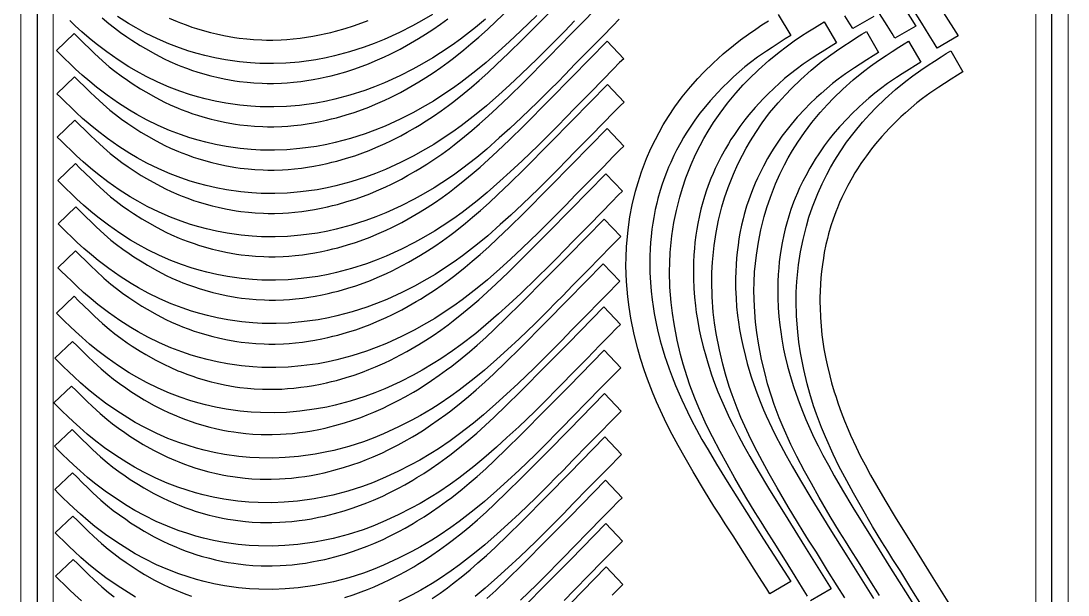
# Model space of a CAD drawing. Header units: millimetres. Extents: x -10628 to 24720, y -21829 to 4032.
# Drawn here: x 13649 to 14949, y -15773 to -15061 of the extents above; entities that cross this region are included whole.
import ezdxf
from ezdxf.enums import TextEntityAlignment as Align
from ezdxf.lldxf.tags import DXFTag

# ---------------------------------------------------------------- set-up
doc = ezdxf.new("R2010")
doc.units = ezdxf.units.MM
doc.layers.add('layer khung van cnc', color=7, linetype='Continuous', lineweight=25, true_color=0xfbf59b)
doc.layers.add('layer mau', color=7, linetype='Continuous')
doc.styles.add('Text Dim', font='arial.ttf')
tags = doc.linetypes.add('KVVIENMAY', pattern='A,46.311228,-10.280676,["KV VIỀN MÁY",Text Dim,S=10.028098,R=0,X=0,Y=-4.346144],-100.988212', length=157.580116).pattern_tags.tags
tags[6] = DXFTag(74, 10)

# ---------------------------------------------------------------- blocks, each defined once
blk = doc.blocks.new('khung van cnc')
at = {"lineweight": 5}
blk.add_lwpolyline([(-193, -99.4), (-193, 2370.6), (-223, 2400.6), (-1463, 2400.6), (-1493, 2370.6), (-1493, -99.4)], close=True, dxfattribs=at)
at = {"color": 1, "linetype": 'KVVIENMAY'}
blk.add_lwpolyline([(-511.9, -84.4), (-213, -84.4), (-213, 2370.6), (-228, 2385.6), (-1458, 2385.6), (-1473, 2370.6), (-1473, -84.4), (-1172.8, -84.4)], dxfattribs=at)
at = {"lineweight": 5}
blk.add_lwpolyline([(-513.5, -69.4), (-233, -69.4), (-233, 2370.6), (-1453, 2370.6), (-1453, -69.4), (-1173, -69.4)], dxfattribs=at)
at = {"layer": 'layer mau'}
for tag, p in [('ÁGF', (-518, -155.9)), ('TENFILE', (-518, -268.9)), ('TENFILE', (-518, -381.8)), ('TENFILE', (-518, -494.8))]:
    blk.add_attdef(tag, text='', height=30, dxfattribs=at).set_placement(p, align=Align.MIDDLE_CENTER)

msp = doc.modelspace()

# ---------------------------------------------------------------- linework, layer by layer
for points in [[(14726.786, -15014.506), (14760.051, -15067.621), (14734.056, -15082.629), (14730.474, -15076.551), (14724.314, -15066.809), (14714.958, -15051.917)], [(14779.163, -15026.545), (14812.428, -15079.659), (14786.433, -15094.667), (14782.851, -15088.589), (14776.691, -15078.847), (14767.335, -15063.955), (14755.332, -15044.675)], [(14391.756, -15059.058), (14383.721, -15067.322), (14371.424, -15079.895), (14355.478, -15096.067), (14336.862, -15114.82), (14324.646, -15127.604), (14315.775, -15136.53), (14306.208, -15146.259), (14290.451, -15162.016), (14270.648, -15180.91), (14256, -15194.408), (14242.912, -15206.285), (14227.44, -15219.992), (14214.856, -15230.399), (14196.164, -15244.793), (14185.877, -15252.221), (14171.381, -15262.069), (14162.121, -15267.946), (14148.237, -15276.11), (14137.265, -15282.086), (14120.949, -15290.342), (14102.044, -15298.991), (14089.521, -15304.113), (14077.319, -15308.633), (14058.996, -15314.533), (14040.335, -15319.481), (14029.845, -15321.793), (14017.14, -15324.162), (13996.429, -15326.998), (13980.066, -15328.339), (13964.722, -15328.887), (13947.599, -15328.716), (13936.065, -15328.134), (13922.345, -15326.896), (13904.928, -15324.459), (13891.748, -15321.951), (13879.447, -15319.085), (13869.898, -15316.541), (13859.687, -15313.5), (13848.012, -15309.584), (13834.592, -15304.455), (13820.538, -15298.358), (13805.866, -15291.161), (13793.969, -15284.669), (13784.67, -15279.194), (13771.096, -15270.53), (13757.056, -15260.736), (13743.988, -15250.757), (13735.395, -15243.739), (13726.093, -15235.698), (13717.933, -15228.242), (13711.315, -15221.964), (13704.321, -15215.17), (13698.883, -15209.812), (13694.154, -15205.124), (13716.107, -15184.294), (13721.742, -15189.827), (13728.306, -15196.266), (13735.556, -15203.361), (13741.557, -15209.134), (13751.433, -15218.255), (13759.774, -15225.363), (13766.76, -15230.878), (13774.353, -15236.53), (13782.13, -15241.957), (13788.305, -15246.174), (13798.402, -15252.62), (13805.078, -15256.647), (13817.567, -15263.716), (13828.322, -15269.172), (13835.305, -15272.485), (13845.096, -15276.728), (13849.077, -15278.303), (13856.124, -15281.011), (13863.389, -15283.615), (13869.112, -15285.462), (13876.067, -15287.604), (13886.377, -15290.407), (13893.726, -15292.231), (13902.808, -15294.187), (13909.423, -15295.407), (13916.254, -15296.511), (13921.856, -15297.343), (13931.432, -15298.445), (13939.836, -15299.126), (13950.233, -15299.661), (13956.135, -15299.769), (13964, -15299.77), (13974.091, -15299.465), (13981.272, -15298.957), (13988.998, -15298.309), (13997.852, -15297.301), (14005.437, -15296.226), (14013.258, -15294.949), (14021.887, -15293.289), (14029.521, -15291.674), (14035.703, -15290.198), (14041.809, -15288.661), (14053.776, -15285.233), (14063.905, -15282.058), (14074.148, -15278.405), (14082.041, -15275.374), (14090.262, -15271.996), (14101.832, -15266.845), (14108.931, -15263.461), (14121.319, -15257.165), (14129.062, -15252.946), (14139.207, -15247.126), (14144.217, -15244.086), (14152.764, -15238.781), (14161.792, -15232.828), (14171.342, -15226.236), (14180.502, -15219.602), (14186.929, -15214.746), (14199.741, -15204.611), (14208.721, -15197.156), (14218.494, -15188.715), (14229.094, -15179.22), (14240.103, -15169.006), (14255.029, -15154.747), (14272.786, -15137.279), (14304.701, -15105.138), (14332.286, -15077.124), (14376.171, -15032.382)], [(14289.415, -15054.536), (14269.612, -15073.43), (14254.964, -15086.928), (14241.876, -15098.805), (14226.404, -15112.512), (14213.82, -15122.919), (14195.129, -15137.313), (14184.841, -15144.741), (14170.345, -15154.589), (14161.085, -15160.466), (14147.201, -15168.63), (14136.23, -15174.606), (14119.913, -15182.862), (14101.009, -15191.511), (14088.485, -15196.633), (14076.283, -15201.153), (14057.96, -15207.053), (14039.299, -15212.001), (14028.809, -15214.313), (14016.104, -15216.682), (13995.393, -15219.518), (13979.03, -15220.859), (13963.686, -15221.407), (13946.564, -15221.236), (13935.029, -15220.654), (13921.309, -15219.416), (13903.892, -15216.979), (13890.712, -15214.471), (13878.411, -15211.605), (13868.862, -15209.061), (13858.651, -15206.02), (13846.976, -15202.103), (13833.556, -15196.975), (13819.502, -15190.878), (13804.83, -15183.681), (13792.933, -15177.189), (13783.634, -15171.714), (13770.06, -15163.05), (13756.02, -15153.256), (13742.952, -15143.277), (13734.359, -15136.259), (13725.057, -15128.218), (13716.897, -15120.762), (13710.279, -15114.484), (13703.285, -15107.69), (13697.847, -15102.332), (13693.118, -15097.644), (13715.071, -15076.814), (13720.706, -15082.347), (13727.27, -15088.786), (13734.521, -15095.881), (13740.521, -15101.654), (13750.397, -15110.775), (13758.738, -15117.883), (13765.724, -15123.398), (13773.317, -15129.05), (13781.095, -15134.477), (13787.269, -15138.694), (13797.366, -15145.14), (13804.042, -15149.167), (13816.531, -15156.236), (13827.286, -15161.692), (13834.269, -15165.005), (13844.06, -15169.248), (13848.041, -15170.823), (13855.088, -15173.531), (13862.353, -15176.135), (13868.076, -15177.982), (13875.031, -15180.124), (13885.341, -15182.927), (13892.69, -15184.751), (13901.772, -15186.707), (13908.387, -15187.927), (13915.218, -15189.031), (13920.821, -15189.863), (13930.397, -15190.965), (13938.8, -15191.646), (13949.197, -15192.181), (13955.099, -15192.289), (13962.965, -15192.29), (13973.056, -15191.985), (13980.236, -15191.477), (13987.962, -15190.829), (13996.817, -15189.821), (14004.401, -15188.746), (14012.222, -15187.469), (14020.852, -15185.809), (14028.485, -15184.194), (14034.667, -15182.718), (14040.773, -15181.181), (14052.74, -15177.753), (14062.869, -15174.578), (14073.112, -15170.925), (14081.005, -15167.894), (14089.226, -15164.516), (14100.796, -15159.365), (14107.895, -15155.981), (14120.283, -15149.685), (14128.026, -15145.466), (14138.171, -15139.646), (14143.181, -15136.606), (14151.728, -15131.301), (14160.756, -15125.348), (14170.306, -15118.756), (14179.466, -15112.122), (14185.893, -15107.266), (14198.705, -15097.131), (14207.685, -15089.676), (14217.458, -15081.235), (14228.058, -15071.74), (14239.067, -15061.526), (14253.993, -15047.267)], [(14336.344, -15061.08), (14324.128, -15073.864), (14315.258, -15082.79), (14305.69, -15092.519), (14289.933, -15108.276), (14270.13, -15127.17), (14255.482, -15140.668), (14242.394, -15152.545), (14226.922, -15166.252), (14214.338, -15176.659), (14195.646, -15191.053), (14185.359, -15198.481), (14170.863, -15208.329), (14161.603, -15214.206), (14147.719, -15222.37), (14136.748, -15228.346), (14120.431, -15236.602), (14101.527, -15245.251), (14089.003, -15250.373), (14076.801, -15254.893), (14058.478, -15260.793), (14039.817, -15265.741), (14029.327, -15268.053), (14016.622, -15270.422), (13995.911, -15273.258), (13979.548, -15274.599), (13964.204, -15275.147), (13947.081, -15274.976), (13935.547, -15274.394), (13921.827, -15273.156), (13904.41, -15270.719), (13891.23, -15268.211), (13878.929, -15265.345), (13869.38, -15262.801), (13859.169, -15259.76), (13847.494, -15255.843), (13834.074, -15250.715), (13820.02, -15244.618), (13805.348, -15237.421), (13793.451, -15230.929), (13784.152, -15225.454), (13770.578, -15216.79), (13756.538, -15206.996), (13743.47, -15197.017), (13734.877, -15189.999), (13725.575, -15181.958), (13717.415, -15174.502), (13710.797, -15168.224), (13703.803, -15161.43), (13698.365, -15156.072), (13693.636, -15151.384), (13715.589, -15130.554), (13721.224, -15136.087), (13727.788, -15142.526), (13735.039, -15149.621), (13741.039, -15155.394), (13750.915, -15164.515), (13759.256, -15171.623), (13766.242, -15177.138), (13773.835, -15182.79), (13781.612, -15188.217), (13787.787, -15192.434), (13797.884, -15198.88), (13804.56, -15202.907), (13817.049, -15209.976), (13827.804, -15215.432), (13834.787, -15218.745), (13844.578, -15222.988), (13848.559, -15224.563), (13855.606, -15227.271), (13862.871, -15229.875), (13868.594, -15231.722), (13875.549, -15233.864), (13885.859, -15236.667), (13893.208, -15238.491), (13902.29, -15240.447), (13908.905, -15241.667), (13915.736, -15242.771), (13921.338, -15243.603), (13930.914, -15244.705), (13939.318, -15245.386), (13949.715, -15245.921), (13955.617, -15246.029), (13963.483, -15246.03), (13973.574, -15245.725), (13980.754, -15245.217), (13988.48, -15244.569), (13997.335, -15243.561), (14004.919, -15242.486), (14012.74, -15241.209), (14021.369, -15239.549), (14029.003, -15237.934), (14035.185, -15236.458), (14041.291, -15234.921), (14053.258, -15231.493), (14063.387, -15228.318), (14073.63, -15224.665), (14081.523, -15221.634), (14089.744, -15218.256), (14101.314, -15213.105), (14108.413, -15209.721), (14120.801, -15203.425), (14128.544, -15199.206), (14138.689, -15193.386), (14143.699, -15190.346), (14152.246, -15185.041), (14161.274, -15179.088), (14170.824, -15172.496), (14179.984, -15165.862), (14186.411, -15161.006), (14199.223, -15150.871), (14208.203, -15143.416), (14217.976, -15134.975), (14228.576, -15125.48), (14239.585, -15115.266), (14254.511, -15101.007), (14272.268, -15083.539), (14304.183, -15051.398)], [(14160.049, -15052.986), (14146.165, -15061.15), (14135.194, -15067.126), (14118.878, -15075.382), (14099.973, -15084.031), (14087.449, -15089.153), (14075.247, -15093.673), (14056.925, -15099.573), (14038.263, -15104.521), (14027.773, -15106.833), (14015.068, -15109.202), (13994.358, -15112.038), (13977.994, -15113.379), (13962.65, -15113.927), (13945.528, -15113.756), (13933.993, -15113.174), (13920.273, -15111.936), (13902.856, -15109.499), (13889.676, -15106.991), (13877.375, -15104.125), (13867.827, -15101.581), (13857.615, -15098.54), (13845.94, -15094.623), (13832.52, -15089.495), (13818.466, -15083.398), (13803.794, -15076.201), (13791.897, -15069.709), (13782.599, -15064.234), (13769.024, -15055.57)], [(14589.262, -15053.129), (14604.638, -15079.196), (14597.982, -15083.446), (14590.236, -15088.398), (14581.696, -15093.873), (14574.723, -15098.426), (14563.62, -15106.004), (14554.822, -15112.539), (14547.881, -15118.11), (14540.67, -15124.242), (14533.637, -15130.604), (14528.142, -15135.675), (14519.596, -15144.069), (14514.174, -15149.672), (14504.485, -15160.257), (14496.755, -15169.515), (14491.961, -15175.577), (14485.629, -15184.167), (14483.202, -15187.693), (14478.982, -15193.953), (14474.815, -15200.449), (14471.732, -15205.612), (14468.084, -15211.91), (14463.04, -15221.329), (14459.614, -15228.081), (14455.671, -15236.493), (14452.999, -15242.665), (14450.39, -15249.075), (14448.324, -15254.348), (14445.102, -15263.433), (14442.553, -15271.47), (14439.701, -15281.482), (14438.271, -15287.209), (14436.507, -15294.874), (14434.54, -15304.777), (14433.425, -15311.888), (14432.324, -15319.562), (14431.32, -15328.418), (14430.667, -15336.05), (14430.157, -15343.959), (14429.839, -15352.74), (14429.702, -15360.541), (14429.753, -15366.897), (14429.881, -15373.192), (14430.538, -15385.623), (14431.36, -15396.206), (14432.623, -15407.007), (14433.807, -15415.38), (14435.254, -15424.148), (14437.679, -15436.579), (14439.385, -15444.256), (14442.742, -15457.74), (14445.117, -15466.233), (14448.514, -15477.424), (14450.353, -15482.989), (14453.605, -15492.508), (14457.382, -15502.64), (14461.664, -15513.426), (14466.075, -15523.841), (14469.365, -15531.193), (14476.369, -15545.952), (14481.62, -15556.374), (14487.654, -15567.792), (14494.53, -15580.251), (14502.014, -15593.271), (14512.562, -15611.015), (14525.603, -15632.237), (14549.767, -15670.548), (14570.88, -15703.713), (14604.64, -15756.515), (14578.787, -15771.765), (14575.148, -15765.72), (14568.897, -15756.037), (14559.402, -15741.232), (14547.219, -15722.065), (14533.119, -15699.718), (14523.4, -15684.946), (14516.691, -15674.299), (14509.356, -15662.793), (14497.534, -15643.904), (14483.563, -15620.368), (14473.694, -15603.066), (14465.055, -15587.647), (14455.168, -15569.495), (14447.847, -15554.898), (14438.013, -15533.454), (14433.081, -15521.762), (14426.735, -15505.427), (14423.085, -15495.085), (14418.243, -15479.724), (14414.88, -15467.691), (14410.493, -15449.939), (14406.305, -15429.576), (14404.123, -15416.223), (14402.454, -15403.318), (14400.814, -15384.139), (14400.177, -15364.843), (14400.276, -15354.102), (14400.817, -15341.19), (14402.699, -15320.37), (14405.062, -15304.123), (14407.97, -15289.047), (14411.977, -15272.399), (14415.13, -15261.289), (14419.414, -15248.196), (14425.695, -15231.769), (14431.095, -15219.487), (14436.647, -15208.143), (14441.268, -15199.408), (14446.521, -15190.139), (14452.957, -15179.639), (14460.965, -15167.711), (14470.058, -15155.383), (14480.362, -15142.699), (14489.357, -15132.561), (14496.779, -15124.728), (14508.267, -15113.442), (14520.96, -15101.956), (14533.616, -15091.46), (14542.382, -15084.66), (14552.305, -15077.398), (14561.401, -15071.118), (14569.002, -15066.077), (14577.193, -15060.785)], [(14225.886, -15058.772), (14213.302, -15069.179), (14194.611, -15083.573), (14184.323, -15091.001), (14169.827, -15100.849), (14160.567, -15106.726), (14146.683, -15114.89), (14135.712, -15120.866), (14119.396, -15129.122), (14100.491, -15137.771), (14087.967, -15142.893), (14075.765, -15147.413), (14057.443, -15153.313), (14038.781, -15158.261), (14028.291, -15160.573), (14015.586, -15162.942), (13994.876, -15165.778), (13978.512, -15167.119), (13963.168, -15167.667), (13946.046, -15167.496), (13934.511, -15166.914), (13920.791, -15165.676), (13903.374, -15163.239), (13890.194, -15160.731), (13877.893, -15157.865), (13868.344, -15155.321), (13858.133, -15152.28), (13846.458, -15148.363), (13833.038, -15143.235), (13818.984, -15137.138), (13804.312, -15129.941), (13792.415, -15123.449), (13783.116, -15117.974), (13769.542, -15109.31), (13755.502, -15099.516), (13742.434, -15089.537), (13733.841, -15082.519), (13724.539, -15074.478), (13716.379, -15067.022), (13709.761, -15060.744)], [(13749.879, -15057.035), (13758.22, -15064.143), (13765.206, -15069.658), (13772.8, -15075.31), (13780.577, -15080.737), (13786.751, -15084.954), (13796.848, -15091.4), (13803.524, -15095.427), (13816.013, -15102.496), (13826.768, -15107.952), (13833.751, -15111.265), (13843.542, -15115.508), (13847.523, -15117.083), (13854.57, -15119.791), (13861.835, -15122.395), (13867.558, -15124.242), (13874.513, -15126.384), (13884.823, -15129.187), (13892.172, -15131.011), (13901.254, -15132.967), (13907.869, -15134.187), (13914.701, -15135.291), (13920.303, -15136.123), (13929.879, -15137.225), (13938.282, -15137.906), (13948.679, -15138.441), (13954.581, -15138.549), (13962.447, -15138.55), (13972.538, -15138.245), (13979.718, -15137.737), (13987.444, -15137.089), (13996.299, -15136.081), (14003.883, -15135.006), (14011.705, -15133.729), (14020.334, -15132.069), (14027.967, -15130.454), (14034.149, -15128.978), (14040.255, -15127.441), (14052.222, -15124.013), (14062.351, -15120.838), (14072.594, -15117.185), (14080.487, -15114.154), (14088.708, -15110.776), (14100.278, -15105.625), (14107.377, -15102.241), (14119.765, -15095.945), (14127.508, -15091.726), (14137.653, -15085.906), (14142.663, -15082.866), (14151.21, -15077.561), (14160.238, -15071.608), (14169.788, -15065.016), (14178.948, -15058.382)], [(13833.233, -15057.525), (13843.024, -15061.768), (13847.005, -15063.343), (13854.052, -15066.051), (13861.317, -15068.655), (13867.04, -15070.502), (13873.995, -15072.644), (13884.306, -15075.447), (13891.654, -15077.271), (13900.736, -15079.227), (13907.351, -15080.447), (13914.183, -15081.551), (13919.785, -15082.383), (13929.361, -15083.485), (13937.764, -15084.166), (13948.162, -15084.701), (13954.063, -15084.809), (13961.929, -15084.81), (13972.02, -15084.505), (13979.2, -15083.997), (13986.926, -15083.349), (13995.781, -15082.341), (14003.365, -15081.266), (14011.187, -15079.989), (14019.816, -15078.329), (14027.449, -15076.714), (14033.632, -15075.238), (14039.737, -15073.701), (14051.704, -15070.272), (14061.833, -15067.098), (14072.076, -15063.445), (14079.969, -15060.414)], [(14625.525, -15774.462), (14619.365, -15764.721), (14610.009, -15749.828), (14598.005, -15730.548), (14584.115, -15708.07), (14574.534, -15693.208), (14567.925, -15682.499), (14560.697, -15670.925), (14549.053, -15651.926), (14535.303, -15628.261), (14525.596, -15610.867), (14517.101, -15595.368), (14507.384, -15577.125), (14500.2, -15562.46), (14490.566, -15540.925), (14485.744, -15529.187), (14479.551, -15512.794), (14475.997, -15502.418), (14471.299, -15487.012), (14468.049, -15474.949), (14463.829, -15457.157), (14459.831, -15436.755), (14457.773, -15423.382), (14456.225, -15410.462), (14454.764, -15391.269), (14454.308, -15371.968), (14454.508, -15361.228), (14455.169, -15348.321), (14457.245, -15327.52), (14459.76, -15311.295), (14462.809, -15296.248), (14466.971, -15279.638), (14470.229, -15268.558), (14474.635, -15255.505), (14481.068, -15239.138), (14486.583, -15226.907), (14492.241, -15215.615), (14496.943, -15206.924), (14502.283, -15197.704), (14508.817, -15187.265), (14516.935, -15175.413), (14526.144, -15163.17), (14536.566, -15150.583), (14545.655, -15140.529), (14553.15, -15132.765), (14564.743, -15121.588), (14577.543, -15110.221), (14590.296, -15099.843), (14599.125, -15093.125), (14609.115, -15085.957), (14618.27, -15079.762), (14625.918, -15074.792), (14634.158, -15069.577), (14640.637, -15065.539), (14646.298, -15062.035), (14661.43, -15088.243), (14654.734, -15092.431), (14646.942, -15097.311), (14638.351, -15102.706), (14631.336, -15107.193), (14620.162, -15114.668), (14611.304, -15121.12), (14604.311, -15126.626), (14597.043, -15132.69), (14589.951, -15138.986), (14584.409, -15144.006), (14575.785, -15152.32), (14570.311, -15157.872), (14560.523, -15168.366), (14552.707, -15177.55), (14547.856, -15183.567), (14541.445, -15192.098), (14538.985, -15195.602), (14534.707, -15201.822), (14530.479, -15208.278), (14527.348, -15213.413), (14523.641, -15219.675), (14518.51, -15229.047), (14515.021, -15235.767), (14510.999, -15244.142), (14508.269, -15250.289), (14505.601, -15256.674), (14503.485, -15261.928), (14500.179, -15270.982), (14497.555, -15278.994), (14494.609, -15288.98), (14493.126, -15294.693), (14491.29, -15302.342), (14489.231, -15312.225), (14488.05, -15319.326), (14486.877, -15326.989), (14485.79, -15335.835), (14485.066, -15343.461), (14484.481, -15351.364), (14484.082, -15360.142), (14483.872, -15367.942), (14483.863, -15374.298), (14483.933, -15380.594), (14484.474, -15393.031), (14485.197, -15403.621), (14486.358, -15414.433), (14487.464, -15422.816), (14488.83, -15431.598), (14491.138, -15444.051), (14492.772, -15451.743), (14496.003, -15465.259), (14498.299, -15473.773), (14501.59, -15484.996), (14503.377, -15490.577), (14506.541, -15500.126), (14510.223, -15510.294), (14514.404, -15521.119), (14518.717, -15531.574), (14521.939, -15538.957), (14528.804, -15553.781), (14533.957, -15564.252), (14539.885, -15575.726), (14546.644, -15588.248), (14554.006, -15601.337), (14564.388, -15619.179), (14577.229, -15640.522), (14601.035, -15679.057), (14621.837, -15712.418), (14655.102, -15765.533), (14629.107, -15780.541)], [(14707.674, -15055.583), (14681.68, -15070.591), (14678.097, -15064.512), (14671.938, -15054.771)], [(14671.742, -15776.759), (14662.386, -15761.866), (14650.382, -15742.587), (14636.492, -15720.108), (14626.911, -15705.246), (14620.302, -15694.537), (14613.074, -15682.963), (14601.43, -15663.964), (14587.679, -15640.299), (14577.973, -15622.905), (14569.478, -15607.406), (14559.761, -15589.163), (14552.577, -15574.498), (14542.943, -15552.963), (14538.121, -15541.226), (14531.928, -15524.832), (14528.374, -15514.456), (14523.676, -15499.05), (14520.426, -15486.987), (14516.205, -15469.195), (14512.208, -15448.793), (14510.15, -15435.42), (14508.602, -15422.501), (14507.141, -15403.307), (14506.685, -15384.006), (14506.885, -15373.266), (14507.546, -15360.359), (14509.622, -15339.559), (14512.137, -15323.334), (14515.186, -15308.286), (14519.348, -15291.676), (14522.605, -15280.596), (14527.012, -15267.544), (14533.445, -15251.176), (14538.96, -15238.945), (14544.618, -15227.653), (14549.32, -15218.962), (14554.66, -15209.742), (14561.193, -15199.304), (14569.312, -15187.451), (14578.52, -15175.208), (14588.943, -15162.621), (14598.032, -15152.567), (14605.526, -15144.804), (14617.119, -15133.626), (14629.919, -15122.259), (14642.673, -15111.881), (14651.502, -15105.164), (14661.492, -15097.995), (14670.647, -15091.8), (14678.295, -15086.83), (14686.535, -15081.615), (14693.014, -15077.577), (14698.675, -15074.073), (14713.807, -15100.281), (14707.111, -15104.469), (14699.319, -15109.349), (14690.728, -15114.744), (14683.713, -15119.232), (14672.539, -15126.706), (14663.681, -15133.158), (14656.688, -15138.664), (14649.42, -15144.728), (14642.328, -15151.024), (14636.786, -15156.044), (14628.162, -15164.358), (14622.688, -15169.91), (14612.9, -15180.404), (14605.084, -15189.589), (14600.233, -15195.605), (14593.822, -15204.136), (14591.362, -15207.64), (14587.084, -15213.86), (14582.856, -15220.316), (14579.725, -15225.451), (14576.018, -15231.714), (14570.887, -15241.085), (14567.398, -15247.805), (14563.376, -15256.18), (14560.646, -15262.327), (14557.978, -15268.712), (14555.862, -15273.966), (14552.556, -15283.02), (14549.932, -15291.032), (14546.986, -15301.018), (14545.503, -15306.731), (14543.667, -15314.38), (14541.608, -15324.263), (14540.427, -15331.364), (14539.253, -15339.027), (14538.167, -15347.873), (14537.443, -15355.499), (14536.858, -15363.402), (14536.459, -15372.181), (14536.248, -15379.98), (14536.24, -15386.336), (14536.31, -15392.632), (14536.851, -15405.069), (14537.574, -15415.659), (14538.735, -15426.471), (14539.841, -15434.854), (14541.207, -15443.636), (14543.515, -15456.089), (14545.149, -15463.781), (14548.38, -15477.297), (14550.676, -15485.811), (14553.967, -15497.034), (14555.754, -15502.615), (14558.918, -15512.164), (14562.6, -15522.332), (14566.781, -15533.157), (14571.094, -15543.612), (14574.316, -15550.995), (14581.181, -15565.819), (14586.334, -15576.29), (14592.261, -15587.764), (14599.021, -15600.286), (14606.383, -15613.375), (14616.764, -15631.217), (14629.606, -15652.56), (14653.412, -15691.095), (14674.214, -15724.456), (14707.479, -15777.571)], [(14714.762, -15773.905), (14702.759, -15754.625), (14688.869, -15732.146), (14679.288, -15717.284), (14672.679, -15706.576), (14665.451, -15695.002), (14653.807, -15676.003), (14640.056, -15652.337), (14630.35, -15634.943), (14621.855, -15619.445), (14612.138, -15601.201), (14604.954, -15586.536), (14595.32, -15565.001), (14590.498, -15553.264), (14584.305, -15536.87), (14580.751, -15526.494), (14576.053, -15511.089), (14572.803, -15499.025), (14568.582, -15481.233), (14564.584, -15460.832), (14562.527, -15447.458), (14560.979, -15434.539), (14559.518, -15415.345), (14559.062, -15396.044), (14559.261, -15385.304), (14559.923, -15372.397), (14561.999, -15351.597), (14564.514, -15335.372), (14567.562, -15320.324), (14571.725, -15303.714), (14574.982, -15292.634), (14579.389, -15279.582), (14585.822, -15263.214), (14591.337, -15250.983), (14596.995, -15239.691), (14601.697, -15231), (14607.037, -15221.78), (14613.57, -15211.342), (14621.689, -15199.489), (14630.897, -15187.246), (14641.32, -15174.659), (14650.409, -15164.605), (14657.903, -15156.842), (14669.496, -15145.664), (14682.296, -15134.297), (14695.05, -15123.92), (14703.879, -15117.202), (14713.869, -15110.033), (14723.023, -15103.838), (14730.672, -15098.868), (14738.911, -15093.653), (14745.391, -15089.615), (14751.052, -15086.111), (14766.184, -15112.32), (14759.488, -15116.507), (14751.696, -15121.387), (14743.105, -15126.782), (14736.09, -15131.27), (14724.916, -15138.744), (14716.058, -15145.196), (14709.065, -15150.702), (14701.797, -15156.767), (14694.705, -15163.062), (14689.163, -15168.082), (14680.539, -15176.396), (14675.065, -15181.948), (14665.277, -15192.442), (14657.461, -15201.627), (14652.61, -15207.644), (14646.199, -15216.174), (14643.739, -15219.678), (14639.46, -15225.898), (14635.233, -15232.355), (14632.101, -15237.489), (14628.395, -15243.752), (14623.263, -15253.123), (14619.775, -15259.843), (14615.753, -15268.218), (14613.023, -15274.365), (14610.355, -15280.751), (14608.239, -15286.004), (14604.933, -15295.058), (14602.309, -15303.071), (14599.363, -15313.056), (14597.88, -15318.769), (14596.044, -15326.418), (14593.985, -15336.301), (14592.804, -15343.402), (14591.63, -15351.066), (14590.544, -15359.911), (14589.819, -15367.537), (14589.235, -15375.44), (14588.836, -15384.219), (14588.625, -15392.018), (14588.617, -15398.374), (14588.687, -15404.67), (14589.228, -15417.107), (14589.951, -15427.697), (14591.112, -15438.51), (14592.218, -15446.893), (14593.583, -15455.674), (14595.892, -15468.127), (14597.526, -15475.82), (14600.757, -15489.335), (14603.053, -15497.849), (14606.344, -15509.072), (14608.131, -15514.653), (14611.295, -15524.202), (14614.977, -15534.37), (14619.158, -15545.195), (14623.471, -15555.651), (14626.693, -15563.033), (14633.558, -15577.857), (14638.711, -15588.328), (14644.638, -15599.802), (14651.398, -15612.325), (14658.76, -15625.413), (14669.141, -15643.255), (14681.983, -15664.599), (14705.788, -15703.134), (14726.591, -15736.494), (14759.855, -15789.609)], [(14767.139, -15785.943), (14755.136, -15766.663), (14741.245, -15744.184), (14731.665, -15729.322), (14725.055, -15718.614), (14717.828, -15707.04), (14706.184, -15688.041), (14692.433, -15664.375), (14682.726, -15646.981), (14674.232, -15631.483), (14664.515, -15613.239), (14657.331, -15598.574), (14647.697, -15577.039), (14642.875, -15565.302), (14636.682, -15548.908), (14633.128, -15538.532), (14628.43, -15523.127), (14625.18, -15511.063), (14620.959, -15493.271), (14616.961, -15472.87), (14614.904, -15459.496), (14613.356, -15446.577), (14611.895, -15427.383), (14611.439, -15408.082), (14611.638, -15397.342), (14612.3, -15384.436), (14614.376, -15363.635), (14616.891, -15347.41), (14619.939, -15332.362), (14624.102, -15315.753), (14627.359, -15304.672), (14631.765, -15291.62), (14638.199, -15275.253), (14643.714, -15263.022), (14649.372, -15251.729), (14654.074, -15243.038), (14659.414, -15233.818), (14665.947, -15223.38), (14674.066, -15211.527), (14683.274, -15199.284), (14693.697, -15186.697), (14702.786, -15176.644), (14710.28, -15168.88), (14721.873, -15157.702), (14734.673, -15146.336), (14747.426, -15135.958), (14756.256, -15129.24), (14766.246, -15122.071), (14775.4, -15115.877), (14783.049, -15110.907), (14791.288, -15105.691), (14797.767, -15101.653), (14803.429, -15098.149), (14818.561, -15124.358), (14811.865, -15128.546), (14804.073, -15133.426), (14795.482, -15138.82), (14788.467, -15143.308), (14777.293, -15150.782), (14768.435, -15157.234), (14761.442, -15162.74), (14754.174, -15168.805), (14747.082, -15175.1), (14741.54, -15180.12), (14732.915, -15188.434), (14727.442, -15193.986), (14717.654, -15204.48), (14709.838, -15213.665), (14704.987, -15219.682), (14698.576, -15228.212), (14696.116, -15231.716), (14691.837, -15237.936), (14687.61, -15244.393), (14684.478, -15249.527), (14680.772, -15255.79), (14675.64, -15265.161), (14672.152, -15271.881), (14668.13, -15280.256), (14665.4, -15286.403), (14662.732, -15292.789), (14660.616, -15298.042), (14657.309, -15307.096), (14654.686, -15315.109), (14651.74, -15325.094), (14650.257, -15330.808), (14648.421, -15338.456), (14646.362, -15348.339), (14645.181, -15355.44), (14644.007, -15363.104), (14642.921, -15371.949), (14642.196, -15379.576), (14641.612, -15387.479), (14641.213, -15396.257), (14641.002, -15404.056), (14640.994, -15410.413), (14641.064, -15416.708), (14641.605, -15429.145), (14642.327, -15439.735), (14643.489, -15450.548), (14644.595, -15458.931), (14645.96, -15467.712), (14648.269, -15480.165), (14649.903, -15487.858), (14653.134, -15501.373), (14655.43, -15509.887), (14658.721, -15521.11), (14660.508, -15526.692), (14663.672, -15536.24), (14667.354, -15546.408), (14671.535, -15557.233), (14675.848, -15567.689), (14679.069, -15575.071), (14685.934, -15589.895), (14691.088, -15600.366), (14697.015, -15611.84), (14703.775, -15624.363), (14711.137, -15637.452), (14721.518, -15655.293), (14734.36, -15676.637), (14758.165, -15715.172), (14778.968, -15748.532), (14812.232, -15801.647)], [(14051.186, -15776.256), (14061.315, -15773.082), (14071.558, -15769.429), (14079.452, -15766.398), (14087.672, -15763.02), (14099.242, -15757.869), (14106.341, -15754.485), (14118.729, -15748.189), (14126.472, -15743.97), (14136.617, -15738.15), (14141.627, -15735.11), (14150.174, -15729.805), (14159.202, -15723.852), (14168.752, -15717.26), (14177.912, -15710.626), (14184.339, -15705.77), (14197.152, -15695.635), (14206.131, -15688.18), (14215.905, -15679.739), (14226.504, -15670.244), (14237.513, -15660.03), (14252.439, -15645.771), (14270.196, -15628.303), (14302.112, -15596.162), (14329.696, -15568.148), (14373.581, -15523.406), (14394.241, -15545.181), (14389.167, -15550.082), (14381.132, -15558.346), (14368.834, -15570.919), (14352.888, -15587.091), (14334.272, -15605.844), (14322.056, -15618.628), (14313.186, -15627.554), (14303.618, -15637.283), (14287.861, -15653.04), (14268.058, -15671.934), (14253.41, -15685.432), (14240.322, -15697.309), (14224.85, -15711.015), (14212.266, -15721.423), (14193.575, -15735.817), (14183.287, -15743.245), (14168.791, -15753.093), (14159.531, -15758.97), (14145.647, -15767.134), (14134.676, -15773.11), (14118.36, -15781.366)], [(14159.72, -15777.592), (14169.27, -15771), (14178.43, -15764.366), (14184.857, -15759.51), (14197.67, -15749.375), (14206.649, -15741.92), (14216.422, -15733.479), (14227.022, -15723.984), (14238.031, -15713.77), (14252.957, -15699.511), (14270.714, -15682.043), (14302.63, -15649.902), (14330.214, -15621.888), (14374.099, -15577.146), (14394.759, -15598.921), (14389.685, -15603.822), (14381.65, -15612.086), (14369.352, -15624.659), (14353.406, -15640.831), (14334.79, -15659.584), (14322.574, -15672.368), (14313.704, -15681.294), (14304.136, -15691.023), (14288.379, -15706.78), (14268.576, -15725.674), (14253.928, -15739.172), (14240.84, -15751.049), (14225.368, -15764.755), (14212.784, -15775.163)], [(14227.54, -15777.724), (14238.549, -15767.51), (14253.475, -15753.251), (14271.232, -15735.783), (14303.148, -15703.642), (14330.732, -15675.628), (14374.617, -15630.886), (14395.277, -15652.661), (14390.203, -15657.562), (14382.168, -15665.826), (14369.87, -15678.399), (14353.924, -15694.571), (14335.308, -15713.324), (14323.092, -15726.108), (14314.222, -15735.034), (14304.654, -15744.763), (14288.897, -15760.52), (14269.094, -15779.414)], [(13791.379, -15775.693), (13782.081, -15770.218), (13768.506, -15761.553), (13754.466, -15751.76), (13741.398, -15741.781), (13732.805, -15734.763), (13723.503, -15726.722), (13715.343, -15719.266), (13708.725, -15712.988), (13701.731, -15706.193), (13696.293, -15700.836), (13691.564, -15696.148), (13713.518, -15675.318), (13719.152, -15680.851), (13725.716, -15687.289), (13732.967, -15694.384), (13738.968, -15700.158), (13748.843, -15709.279), (13757.184, -15716.387), (13764.17, -15721.901), (13771.764, -15727.554), (13779.541, -15732.981), (13785.715, -15737.198), (13795.812, -15743.644), (13802.488, -15747.671), (13814.977, -15754.739), (13825.732, -15760.196), (13832.715, -15763.509), (13842.506, -15767.752), (13846.487, -15769.327), (13853.534, -15772.035), (13860.799, -15774.639)], [(14271.75, -15789.523), (14303.665, -15757.382), (14331.25, -15729.368), (14375.135, -15684.626), (14395.795, -15706.401), (14390.72, -15711.302), (14382.686, -15719.566), (14370.388, -15732.139), (14354.442, -15748.311), (14335.826, -15767.064), (14323.61, -15779.848)], [(13724.021, -15780.462), (13715.861, -15773.006), (13709.243, -15766.728), (13702.249, -15759.933), (13696.811, -15754.576), (13692.082, -15749.888), (13714.036, -15729.058), (13719.67, -15734.591), (13726.234, -15741.029), (13733.485, -15748.124), (13739.486, -15753.898), (13749.361, -15763.019), (13757.702, -15770.127), (13764.688, -15775.641)], [(14331.768, -15783.108), (14375.653, -15738.366), (14396.313, -15760.141), (14391.238, -15765.042), (14383.203, -15773.306)]]:
    msp.add_lwpolyline(points)
for points in [[(14392.274, -15112.798), (14384.239, -15121.062), (14371.942, -15133.635), (14355.996, -15149.807), (14337.38, -15168.56), (14325.164, -15181.344), (14316.293, -15190.27), (14306.726, -15199.999), (14290.969, -15215.756), (14271.166, -15234.65), (14256.518, -15248.148), (14243.43, -15260.025), (14227.958, -15273.732), (14215.374, -15284.139), (14196.682, -15298.533), (14186.394, -15305.961), (14171.899, -15315.809), (14162.639, -15321.686), (14148.755, -15329.85), (14137.783, -15335.826), (14121.467, -15344.082), (14102.562, -15352.731), (14090.038, -15357.853), (14077.837, -15362.373), (14059.514, -15368.273), (14040.852, -15373.221), (14030.363, -15375.533), (14017.658, -15377.902), (13996.947, -15380.738), (13980.583, -15382.079), (13965.24, -15382.627), (13948.117, -15382.456), (13936.583, -15381.874), (13922.863, -15380.636), (13905.446, -15378.199), (13892.265, -15375.691), (13879.965, -15372.825), (13870.416, -15370.281), (13860.205, -15367.24), (13848.53, -15363.324), (13835.11, -15358.195), (13821.056, -15352.098), (13806.384, -15344.901), (13794.487, -15338.409), (13785.188, -15332.934), (13771.614, -15324.27), (13757.574, -15314.476), (13744.506, -15304.497), (13735.913, -15297.479), (13726.611, -15289.438), (13718.451, -15281.982), (13711.833, -15275.704), (13704.839, -15268.91), (13699.401, -15263.552), (13694.672, -15258.865), (13716.625, -15238.034), (13722.26, -15243.567), (13728.824, -15250.006), (13736.074, -15257.101), (13742.075, -15262.874), (13751.951, -15271.995), (13760.292, -15279.103), (13767.278, -15284.618), (13774.871, -15290.27), (13782.648, -15295.697), (13788.823, -15299.914), (13798.92, -15306.36), (13805.596, -15310.387), (13818.085, -15317.456), (13828.84, -15322.912), (13835.823, -15326.225), (13845.614, -15330.468), (13849.595, -15332.043), (13856.642, -15334.751), (13863.907, -15337.355), (13869.63, -15339.202), (13876.585, -15341.344), (13886.895, -15344.147), (13894.244, -15345.971), (13903.326, -15347.927), (13909.94, -15349.147), (13916.772, -15350.251), (13922.374, -15351.083), (13931.95, -15352.185), (13940.354, -15352.866), (13950.751, -15353.401), (13956.653, -15353.509), (13964.518, -15353.51), (13974.609, -15353.205), (13981.79, -15352.697), (13989.515, -15352.049), (13998.37, -15351.041), (14005.955, -15349.966), (14013.776, -15348.689), (14022.405, -15347.029), (14030.039, -15345.414), (14036.221, -15343.938), (14042.327, -15342.401), (14054.294, -15338.973), (14064.423, -15335.798), (14074.666, -15332.145), (14082.559, -15329.114), (14090.78, -15325.736), (14102.35, -15320.585), (14109.449, -15317.201), (14121.837, -15310.905), (14129.58, -15306.686), (14139.725, -15300.866), (14144.735, -15297.826), (14153.282, -15292.521), (14162.309, -15286.568), (14171.86, -15279.976), (14181.02, -15273.342), (14187.447, -15268.486), (14200.259, -15258.351), (14209.238, -15250.896), (14219.012, -15242.455), (14229.612, -15232.96), (14240.621, -15222.746), (14255.547, -15208.487), (14273.304, -15191.019), (14305.219, -15158.878), (14332.804, -15130.864), (14376.689, -15086.122), (14397.349, -15107.897)], [(14392.792, -15166.538), (14384.757, -15174.802), (14372.46, -15187.375), (14356.514, -15203.547), (14337.897, -15222.3), (14325.682, -15235.084), (14316.811, -15244.01), (14307.244, -15253.739), (14291.487, -15269.496), (14271.684, -15288.39), (14257.036, -15301.888), (14243.947, -15313.765), (14228.476, -15327.472), (14215.892, -15337.879), (14197.2, -15352.273), (14186.912, -15359.701), (14172.417, -15369.549), (14163.157, -15375.426), (14149.273, -15383.59), (14138.301, -15389.566), (14121.985, -15397.822), (14103.08, -15406.471), (14090.556, -15411.593), (14078.355, -15416.113), (14060.032, -15422.013), (14041.37, -15426.961), (14030.881, -15429.273), (14018.176, -15431.642), (13997.465, -15434.478), (13981.101, -15435.819), (13965.758, -15436.367), (13948.635, -15436.196), (13937.101, -15435.614), (13923.381, -15434.376), (13905.964, -15431.939), (13892.783, -15429.431), (13880.483, -15426.565), (13870.934, -15424.021), (13860.723, -15420.98), (13849.048, -15417.064), (13835.627, -15411.935), (13821.574, -15405.838), (13806.902, -15398.641), (13795.004, -15392.149), (13785.706, -15386.674), (13772.132, -15378.01), (13758.092, -15368.216), (13745.024, -15358.237), (13736.431, -15351.219), (13727.129, -15343.178), (13718.969, -15335.722), (13712.351, -15329.444), (13705.357, -15322.65), (13699.918, -15317.292), (13695.19, -15312.605), (13717.143, -15291.774), (13722.778, -15297.307), (13729.342, -15303.746), (13736.592, -15310.841), (13742.593, -15316.614), (13752.469, -15325.735), (13760.81, -15332.843), (13767.796, -15338.358), (13775.389, -15344.01), (13783.166, -15349.437), (13789.341, -15353.654), (13799.438, -15360.1), (13806.114, -15364.127), (13818.603, -15371.196), (13829.358, -15376.652), (13836.341, -15379.965), (13846.132, -15384.208), (13850.113, -15385.783), (13857.16, -15388.491), (13864.425, -15391.095), (13870.148, -15392.942), (13877.103, -15395.084), (13887.413, -15397.887), (13894.762, -15399.711), (13903.844, -15401.667), (13910.458, -15402.887), (13917.29, -15403.991), (13922.892, -15404.823), (13932.468, -15405.925), (13940.872, -15406.606), (13951.269, -15407.141), (13957.171, -15407.249), (13965.036, -15407.25), (13975.127, -15406.945), (13982.308, -15406.437), (13990.033, -15405.789), (13998.888, -15404.781), (14006.473, -15403.706), (14014.294, -15402.429), (14022.923, -15400.769), (14030.556, -15399.154), (14036.739, -15397.678), (14042.845, -15396.141), (14054.812, -15392.713), (14064.941, -15389.538), (14075.184, -15385.885), (14083.077, -15382.854), (14091.298, -15379.476), (14102.868, -15374.325), (14109.967, -15370.941), (14122.354, -15364.645), (14130.098, -15360.426), (14140.243, -15354.606), (14145.253, -15351.566), (14153.8, -15346.261), (14162.827, -15340.308), (14172.378, -15333.716), (14181.538, -15327.082), (14187.965, -15322.226), (14200.777, -15312.091), (14209.756, -15304.636), (14219.53, -15296.195), (14230.13, -15286.7), (14241.139, -15276.486), (14256.065, -15262.227), (14273.822, -15244.759), (14305.737, -15212.618), (14333.322, -15184.604), (14377.207, -15139.862), (14397.867, -15161.637)], [(14392.435, -15221.167), (14384.4, -15229.43), (14372.102, -15242.004), (14356.156, -15258.175), (14337.54, -15276.928), (14325.325, -15289.713), (14316.454, -15298.639), (14306.886, -15308.368), (14291.13, -15324.125), (14271.327, -15343.019), (14256.678, -15356.517), (14243.59, -15368.394), (14228.119, -15382.1), (14215.535, -15392.508), (14196.843, -15406.902), (14186.555, -15414.33), (14172.059, -15424.178), (14162.799, -15430.055), (14148.916, -15438.219), (14137.944, -15444.195), (14121.628, -15452.451), (14102.723, -15461.1), (14090.199, -15466.221), (14077.998, -15470.742), (14059.675, -15476.642), (14041.013, -15481.589), (14030.524, -15483.902), (14017.819, -15486.271), (13997.108, -15489.107), (13980.744, -15490.448), (13965.401, -15490.995), (13948.278, -15490.824), (13936.743, -15490.243), (13923.023, -15489.004), (13905.607, -15486.568), (13892.426, -15484.06), (13880.125, -15481.194), (13870.577, -15478.65), (13860.366, -15475.609), (13848.69, -15471.692), (13835.27, -15466.564), (13821.216, -15460.467), (13806.545, -15453.27), (13794.647, -15446.778), (13785.349, -15441.303), (13771.775, -15432.638), (13757.734, -15422.844), (13744.667, -15412.865), (13736.074, -15405.848), (13726.772, -15397.806), (13718.612, -15390.351), (13711.994, -15384.073), (13705, -15377.278), (13699.561, -15371.92), (13694.832, -15367.233), (13716.786, -15346.403), (13722.421, -15351.936), (13728.985, -15358.374), (13736.235, -15365.469), (13742.236, -15371.243), (13752.112, -15380.364), (13760.453, -15387.472), (13767.439, -15392.986), (13775.032, -15398.639), (13782.809, -15404.065), (13788.983, -15408.283), (13799.081, -15414.729), (13805.757, -15418.755), (13818.246, -15425.824), (13829.001, -15431.281), (13835.983, -15434.593), (13845.774, -15438.837), (13849.756, -15440.411), (13856.802, -15443.12), (13864.067, -15445.724), (13869.791, -15447.571), (13876.746, -15449.713), (13887.056, -15452.516), (13894.405, -15454.34), (13903.487, -15456.296), (13910.101, -15457.516), (13916.933, -15458.62), (13922.535, -15459.452), (13932.111, -15460.554), (13940.514, -15461.235), (13950.912, -15461.769), (13956.814, -15461.878), (13964.679, -15461.879), (13974.77, -15461.574), (13981.951, -15461.065), (13989.676, -15460.418), (13998.531, -15459.41), (14006.116, -15458.334), (14013.937, -15457.058), (14022.566, -15455.398), (14030.199, -15453.782), (14036.382, -15452.307), (14042.488, -15450.77), (14054.455, -15447.341), (14064.584, -15444.167), (14074.827, -15440.514), (14082.72, -15437.482), (14090.94, -15434.105), (14102.511, -15428.954), (14109.609, -15425.57), (14121.997, -15419.274), (14129.741, -15415.055), (14139.886, -15409.235), (14144.896, -15406.195), (14153.443, -15400.89), (14162.47, -15394.936), (14172.021, -15388.345), (14181.181, -15381.711), (14187.608, -15376.855), (14200.42, -15366.72), (14209.399, -15359.265), (14219.173, -15350.824), (14229.772, -15341.328), (14240.782, -15331.115), (14255.708, -15316.856), (14273.465, -15299.388), (14305.38, -15267.247), (14332.965, -15239.233), (14376.85, -15194.491), (14397.51, -15216.265)], [(14390.584, -15277.313), (14382.549, -15285.576), (14370.252, -15298.15), (14354.306, -15314.321), (14335.689, -15333.074), (14323.474, -15345.859), (14314.603, -15354.785), (14305.036, -15364.514), (14289.279, -15380.27), (14269.476, -15399.164), (14254.828, -15412.662), (14241.739, -15424.539), (14226.268, -15438.246), (14213.684, -15448.654), (14194.992, -15463.047), (14184.704, -15470.476), (14170.209, -15480.323), (14160.949, -15486.201), (14147.065, -15494.364), (14136.093, -15500.34), (14119.777, -15508.597), (14100.872, -15517.245), (14088.348, -15522.367), (14076.147, -15526.887), (14057.824, -15532.787), (14039.162, -15537.735), (14028.673, -15540.048), (14015.968, -15542.417), (13995.257, -15545.253), (13978.893, -15546.594), (13963.55, -15547.141), (13946.427, -15546.97), (13934.893, -15546.388), (13921.173, -15545.15), (13903.756, -15542.714), (13890.575, -15540.206), (13878.275, -15537.34), (13868.726, -15534.796), (13858.515, -15531.755), (13846.84, -15527.838), (13833.419, -15522.71), (13819.366, -15516.613), (13804.694, -15509.416), (13792.796, -15502.924), (13783.498, -15497.448), (13769.924, -15488.784), (13755.884, -15478.99), (13742.816, -15469.011), (13734.223, -15461.994), (13724.921, -15453.952), (13716.761, -15446.496), (13710.143, -15440.219), (13703.149, -15433.424), (13697.71, -15428.066), (13692.982, -15423.379), (13714.935, -15402.548), (13720.57, -15408.082), (13727.134, -15414.52), (13734.384, -15421.615), (13740.385, -15427.389), (13750.261, -15436.509), (13758.602, -15443.618), (13765.588, -15449.132), (13773.181, -15454.784), (13780.958, -15460.211), (13787.133, -15464.429), (13797.23, -15470.874), (13803.906, -15474.901), (13816.395, -15481.97), (13827.15, -15487.426), (13834.133, -15490.739), (13843.923, -15494.983), (13847.905, -15496.557), (13854.952, -15499.266), (13862.217, -15501.869), (13867.94, -15503.716), (13874.895, -15505.858), (13885.205, -15508.661), (13892.554, -15510.486), (13901.636, -15512.442), (13908.25, -15513.661), (13915.082, -15514.766), (13920.684, -15515.597), (13930.26, -15516.699), (13938.664, -15517.381), (13949.061, -15517.915), (13954.963, -15518.024), (13962.828, -15518.024), (13972.919, -15517.72), (13980.1, -15517.211), (13987.825, -15516.563), (13996.68, -15515.555), (14004.265, -15514.48), (14012.086, -15513.204), (14020.715, -15511.544), (14028.348, -15509.928), (14034.531, -15508.453), (14040.637, -15506.916), (14052.604, -15503.487), (14062.733, -15500.313), (14072.976, -15496.66), (14080.869, -15493.628), (14089.09, -15490.251), (14100.66, -15485.1), (14107.759, -15481.716), (14120.146, -15475.419), (14127.89, -15471.2), (14138.035, -15465.38), (14143.045, -15462.34), (14151.592, -15457.035), (14160.619, -15451.082), (14170.17, -15444.49), (14179.33, -15437.856), (14185.757, -15433.001), (14198.569, -15422.866), (14207.548, -15415.41), (14217.322, -15406.969), (14227.922, -15397.474), (14238.931, -15387.26), (14253.857, -15373.002), (14271.614, -15355.533), (14303.529, -15323.392), (14331.114, -15295.379), (14374.999, -15250.637), (14395.659, -15272.411)], [(14388.733, -15333.458), (14380.698, -15341.722), (14368.401, -15354.295), (14352.455, -15370.467), (14333.839, -15389.22), (14321.623, -15402.004), (14312.752, -15410.93), (14303.185, -15420.659), (14287.428, -15436.416), (14267.625, -15455.31), (14252.977, -15468.808), (14239.889, -15480.685), (14224.417, -15494.392), (14211.833, -15504.799), (14193.141, -15519.193), (14182.854, -15526.621), (14168.358, -15536.469), (14159.098, -15542.346), (14145.214, -15550.51), (14134.242, -15556.486), (14117.926, -15564.742), (14099.021, -15573.391), (14086.498, -15578.513), (14074.296, -15583.033), (14055.973, -15588.933), (14037.312, -15593.881), (14026.822, -15596.193), (14014.117, -15598.562), (13993.406, -15601.398), (13977.042, -15602.739), (13961.699, -15603.287), (13944.576, -15603.116), (13933.042, -15602.534), (13919.322, -15601.296), (13901.905, -15598.859), (13888.724, -15596.351), (13876.424, -15593.485), (13866.875, -15590.941), (13856.664, -15587.9), (13844.989, -15583.984), (13831.569, -15578.855), (13817.515, -15572.758), (13802.843, -15565.561), (13790.946, -15559.069), (13781.647, -15553.594), (13768.073, -15544.93), (13754.033, -15535.136), (13740.965, -15525.157), (13732.372, -15518.139), (13723.07, -15510.098), (13714.91, -15502.642), (13708.292, -15496.364), (13701.298, -15489.57), (13695.86, -15484.212), (13691.131, -15479.525), (13713.084, -15458.694), (13718.719, -15464.227), (13725.283, -15470.666), (13732.533, -15477.761), (13738.534, -15483.534), (13748.41, -15492.655), (13756.751, -15499.763), (13763.737, -15505.278), (13771.33, -15510.93), (13779.107, -15516.357), (13785.282, -15520.574), (13795.379, -15527.02), (13802.055, -15531.047), (13814.544, -15538.116), (13825.299, -15543.572), (13832.282, -15546.885), (13842.073, -15551.128), (13846.054, -15552.703), (13853.101, -15555.411), (13860.366, -15558.015), (13866.089, -15559.862), (13873.044, -15562.004), (13883.354, -15564.807), (13890.703, -15566.631), (13899.785, -15568.587), (13906.4, -15569.807), (13913.231, -15570.911), (13918.833, -15571.743), (13928.409, -15572.845), (13936.813, -15573.526), (13947.21, -15574.061), (13953.112, -15574.169), (13960.977, -15574.17), (13971.068, -15573.865), (13978.249, -15573.357), (13985.974, -15572.709), (13994.829, -15571.701), (14002.414, -15570.626), (14010.235, -15569.349), (14018.864, -15567.689), (14026.498, -15566.074), (14032.68, -15564.598), (14038.786, -15563.061), (14050.753, -15559.633), (14060.882, -15556.458), (14071.125, -15552.805), (14079.018, -15549.774), (14087.239, -15546.396), (14098.809, -15541.245), (14105.908, -15537.861), (14118.296, -15531.565), (14126.039, -15527.346), (14136.184, -15521.526), (14141.194, -15518.486), (14149.741, -15513.181), (14158.768, -15507.228), (14168.319, -15500.636), (14177.479, -15494.002), (14183.906, -15489.146), (14196.718, -15479.011), (14205.698, -15471.556), (14215.471, -15463.115), (14226.071, -15453.62), (14237.08, -15443.406), (14252.006, -15429.147), (14269.763, -15411.679), (14301.678, -15379.538), (14329.263, -15351.524), (14373.148, -15306.782), (14393.808, -15328.557)], [(14387.613, -15388.862), (14379.578, -15397.126), (14367.28, -15409.699), (14351.334, -15425.871), (14332.718, -15444.624), (14320.503, -15457.408), (14311.632, -15466.334), (14302.064, -15476.063), (14286.307, -15491.82), (14266.504, -15510.714), (14251.856, -15524.212), (14238.768, -15536.089), (14223.296, -15549.795), (14210.713, -15560.203), (14192.021, -15574.597), (14181.733, -15582.025), (14167.237, -15591.873), (14157.977, -15597.75), (14144.094, -15605.914), (14133.122, -15611.89), (14116.806, -15620.146), (14097.901, -15628.795), (14085.377, -15633.916), (14073.176, -15638.437), (14054.853, -15644.337), (14036.191, -15649.285), (14025.702, -15651.597), (14012.997, -15653.966), (13992.286, -15656.802), (13975.922, -15658.143), (13960.578, -15658.691), (13943.456, -15658.519), (13931.921, -15657.938), (13918.201, -15656.699), (13900.784, -15654.263), (13887.604, -15651.755), (13875.303, -15648.889), (13865.755, -15646.345), (13855.543, -15643.304), (13843.868, -15639.387), (13830.448, -15634.259), (13816.394, -15628.162), (13801.723, -15620.965), (13789.825, -15614.473), (13780.527, -15608.998), (13766.953, -15600.333), (13752.912, -15590.54), (13739.845, -15580.561), (13731.252, -15573.543), (13721.95, -15565.502), (13713.789, -15558.046), (13707.172, -15551.768), (13700.177, -15544.973), (13694.739, -15539.616), (13690.01, -15534.928), (13711.964, -15514.098), (13717.599, -15519.631), (13724.162, -15526.069), (13731.413, -15533.164), (13737.414, -15538.938), (13747.289, -15548.059), (13755.631, -15555.167), (13762.617, -15560.681), (13770.21, -15566.334), (13777.987, -15571.761), (13784.161, -15575.978), (13794.259, -15582.424), (13800.935, -15586.45), (13813.423, -15593.519), (13824.178, -15598.976), (13831.161, -15602.289), (13840.952, -15606.532), (13844.934, -15608.107), (13851.98, -15610.815), (13859.245, -15613.419), (13864.969, -15615.266), (13871.923, -15617.408), (13882.234, -15620.211), (13889.582, -15622.035), (13898.664, -15623.991), (13905.279, -15625.211), (13912.111, -15626.315), (13917.713, -15627.147), (13927.289, -15628.249), (13935.692, -15628.93), (13946.09, -15629.465), (13951.991, -15629.573), (13959.857, -15629.574), (13969.948, -15629.269), (13977.128, -15628.76), (13984.854, -15628.113), (13993.709, -15627.105), (14001.294, -15626.029), (14009.115, -15624.753), (14017.744, -15623.093), (14025.377, -15621.477), (14031.56, -15620.002), (14037.665, -15618.465), (14049.632, -15615.036), (14059.761, -15611.862), (14070.004, -15608.209), (14077.898, -15605.178), (14086.118, -15601.8), (14097.688, -15596.649), (14104.787, -15593.265), (14117.175, -15586.969), (14124.918, -15582.75), (14135.063, -15576.93), (14140.074, -15573.89), (14148.62, -15568.585), (14157.648, -15562.632), (14167.198, -15556.04), (14176.359, -15549.406), (14182.786, -15544.55), (14195.598, -15534.415), (14204.577, -15526.96), (14214.351, -15518.519), (14224.95, -15509.023), (14235.959, -15498.81), (14250.886, -15484.551), (14268.643, -15467.083), (14300.558, -15434.942), (14328.143, -15406.928), (14372.027, -15362.186), (14392.688, -15383.961)], [(14388.131, -15442.602), (14380.096, -15450.866), (14367.798, -15463.439), (14351.852, -15479.611), (14333.236, -15498.364), (14321.02, -15511.148), (14312.15, -15520.074), (14302.582, -15529.803), (14286.825, -15545.56), (14267.022, -15564.454), (14252.374, -15577.952), (14239.286, -15589.829), (14223.814, -15603.535), (14211.231, -15613.943), (14192.539, -15628.337), (14182.251, -15635.765), (14167.755, -15645.613), (14158.495, -15651.49), (14144.611, -15659.654), (14133.64, -15665.63), (14117.324, -15673.886), (14098.419, -15682.535), (14085.895, -15687.656), (14073.693, -15692.177), (14055.371, -15698.077), (14036.709, -15703.025), (14026.22, -15705.337), (14013.515, -15707.706), (13992.804, -15710.542), (13976.44, -15711.883), (13961.096, -15712.431), (13943.974, -15712.259), (13932.439, -15711.678), (13918.719, -15710.439), (13901.302, -15708.003), (13888.122, -15705.495), (13875.821, -15702.629), (13866.273, -15700.085), (13856.061, -15697.044), (13844.386, -15693.127), (13830.966, -15687.999), (13816.912, -15681.902), (13802.241, -15674.705), (13790.343, -15668.213), (13781.045, -15662.738), (13767.47, -15654.073), (13753.43, -15644.28), (13740.363, -15634.301), (13731.77, -15627.283), (13722.468, -15619.242), (13714.307, -15611.786), (13707.69, -15605.508), (13700.695, -15598.713), (13695.257, -15593.356), (13690.528, -15588.668), (13712.482, -15567.838), (13718.116, -15573.371), (13724.68, -15579.809), (13731.931, -15586.904), (13737.932, -15592.678), (13747.807, -15601.799), (13756.149, -15608.907), (13763.134, -15614.421), (13770.728, -15620.074), (13778.505, -15625.501), (13784.679, -15629.718), (13794.776, -15636.164), (13801.453, -15640.19), (13813.941, -15647.259), (13824.696, -15652.716), (13831.679, -15656.029), (13841.47, -15660.272), (13845.452, -15661.847), (13852.498, -15664.555), (13859.763, -15667.159), (13865.487, -15669.006), (13872.441, -15671.148), (13882.752, -15673.951), (13890.1, -15675.775), (13899.182, -15677.731), (13905.797, -15678.951), (13912.629, -15680.055), (13918.231, -15680.887), (13927.807, -15681.989), (13936.21, -15682.67), (13946.608, -15683.205), (13952.509, -15683.313), (13960.375, -15683.314), (13970.466, -15683.009), (13977.646, -15682.5), (13985.372, -15681.853), (13994.227, -15680.845), (14001.812, -15679.769), (14009.633, -15678.493), (14018.262, -15676.833), (14025.895, -15675.217), (14032.078, -15673.742), (14038.183, -15672.205), (14050.15, -15668.776), (14060.279, -15665.602), (14070.522, -15661.949), (14078.416, -15658.918), (14086.636, -15655.54), (14098.206, -15650.389), (14105.305, -15647.005), (14117.693, -15640.709), (14125.436, -15636.49), (14135.581, -15630.67), (14140.592, -15627.63), (14149.138, -15622.325), (14158.166, -15616.372), (14167.716, -15609.78), (14176.877, -15603.146), (14183.304, -15598.29), (14196.116, -15588.155), (14205.095, -15580.7), (14214.869, -15572.259), (14225.468, -15562.763), (14236.477, -15552.55), (14251.404, -15538.291), (14269.161, -15520.823), (14301.076, -15488.682), (14328.661, -15460.668), (14372.545, -15415.926), (14393.206, -15437.701)], [(14388.649, -15496.342), (14380.614, -15504.606), (14368.316, -15517.179), (14352.37, -15533.351), (14333.754, -15552.104), (14321.538, -15564.888), (14312.668, -15573.814), (14303.1, -15583.543), (14287.343, -15599.3), (14267.54, -15618.194), (14252.892, -15631.692), (14239.804, -15643.569), (14224.332, -15657.275), (14211.748, -15667.683), (14193.057, -15682.077), (14182.769, -15689.505), (14168.273, -15699.353), (14159.013, -15705.23), (14145.129, -15713.394), (14134.158, -15719.37), (14117.842, -15727.626), (14098.937, -15736.275), (14086.413, -15741.396), (14074.211, -15745.917), (14055.889, -15751.817), (14037.227, -15756.765), (14026.737, -15759.077), (14014.033, -15761.446), (13993.322, -15764.282), (13976.958, -15765.623), (13961.614, -15766.171), (13944.492, -15765.999), (13932.957, -15765.418), (13919.237, -15764.179), (13901.82, -15761.743), (13888.64, -15759.235), (13876.339, -15756.369), (13866.791, -15753.825), (13856.579, -15750.784), (13844.904, -15746.867), (13831.484, -15741.739), (13817.43, -15735.642), (13802.758, -15728.445), (13790.861, -15721.953), (13781.563, -15716.478), (13767.988, -15707.813), (13753.948, -15698.02), (13740.881, -15688.041), (13732.288, -15681.023), (13722.986, -15672.982), (13714.825, -15665.526), (13708.208, -15659.248), (13701.213, -15652.453), (13695.775, -15647.096), (13691.046, -15642.408), (13713, -15621.578), (13718.634, -15627.111), (13725.198, -15633.549), (13732.449, -15640.644), (13738.45, -15646.418), (13748.325, -15655.539), (13756.667, -15662.647), (13763.652, -15668.161), (13771.246, -15673.814), (13779.023, -15679.241), (13785.197, -15683.458), (13795.294, -15689.904), (13801.971, -15693.931), (13814.459, -15700.999), (13825.214, -15706.456), (13832.197, -15709.769), (13841.988, -15714.012), (13845.969, -15715.587), (13853.016, -15718.295), (13860.281, -15720.899), (13866.005, -15722.746), (13872.959, -15724.888), (13883.27, -15727.691), (13890.618, -15729.515), (13899.7, -15731.471), (13906.315, -15732.691), (13913.147, -15733.795), (13918.749, -15734.627), (13928.325, -15735.729), (13936.728, -15736.41), (13947.126, -15736.945), (13953.027, -15737.053), (13960.893, -15737.054), (13970.984, -15736.749), (13978.164, -15736.24), (13985.89, -15735.593), (13994.745, -15734.585), (14002.329, -15733.51), (14010.151, -15732.233), (14018.78, -15730.573), (14026.413, -15728.957), (14032.596, -15727.482), (14038.701, -15725.945), (14050.668, -15722.516), (14060.797, -15719.342), (14071.04, -15715.689), (14078.934, -15712.658), (14087.154, -15709.28), (14098.724, -15704.129), (14105.823, -15700.745), (14118.211, -15694.449), (14125.954, -15690.23), (14136.099, -15684.41), (14141.109, -15681.37), (14149.656, -15676.065), (14158.684, -15670.112), (14168.234, -15663.52), (14177.395, -15656.886), (14183.822, -15652.03), (14196.634, -15641.895), (14205.613, -15634.44), (14215.387, -15625.999), (14225.986, -15616.504), (14236.995, -15606.29), (14251.922, -15592.031), (14269.678, -15574.563), (14301.594, -15542.422), (14329.178, -15514.408), (14373.063, -15469.666), (14393.723, -15491.441)]]:
    msp.add_lwpolyline(points, close=True)

# ---------------------------------------------------------------- block references
at = {"layer": 'layer khung van cnc'}
msp.add_blockref('khung van cnc', (15142.01, -16700.689), dxfattribs=at)

doc.saveas('drawing.dxf')
